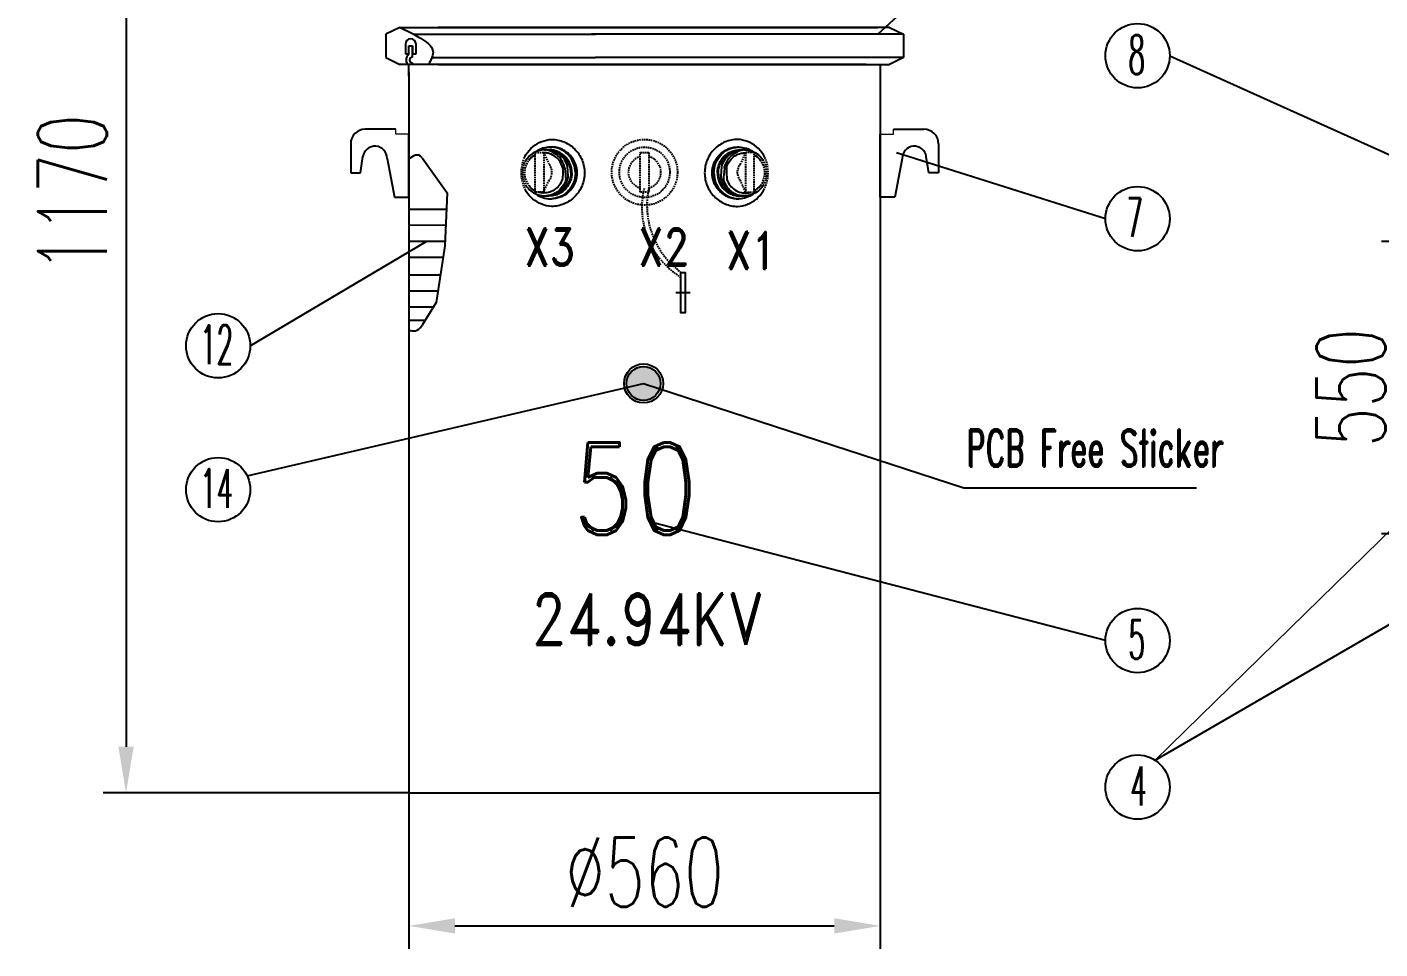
# Model space of a CAD drawing. Extents: x 4438 to 384502, y -178203 to -21188.
# Drawn here: x 377758 to 378640, y -176575 to -175974 of the extents above; entities that cross this region are included whole.
import ezdxf

# ---------------------------------------------------------------- set-up
doc = ezdxf.new("R2010")
doc.units = 0
doc.header["$LTSCALE"] = 8
doc.header["$MEASUREMENT"] = 0
doc.linetypes.add('HIDDEN', pattern=[0.375, 0.25, -0.125])
doc.layers.get('0').update_dxf_attribs({"linetype": 'CONTINUOUS'})
doc.layers.get('DEFPOINTS').update_dxf_attribs({"linetype": 'CONTINUOUS'})
doc.layers.add('PL', color=5, linetype='CONTINUOUS')
doc.layers.add('细', color=7, linetype='CONTINUOUS', lineweight=20)
doc.styles.add('DFT', font='simplex', dxfattribs={"width": 0.67, "bigfont": 'dft'})
doc.styles.get("Standard").update_dxf_attribs({"font": 'txt.shx', "width": 0.5, "bigfont": 'intecad.shx'})
doc.styles.add('数字与字母', font='romand.shx', dxfattribs={"width": 0.8, "bigfont": 'hztxt.shx'})
doc.dimstyles.new('INTE$0', dxfattribs={"dimscale": 5, "dimtxt": 4, "dimasz": 3, "dimexe": 3, "dimexo": 0, "dimgap": 1, "dimtad": 1, "dimdec": 3, "dimdsep": 46, "dimtxsty": 'DFT', "dimcen": 0, "dimclrd": 3, "dimclre": 3, "dimclrt": 6, "dimadec": 0, "dimazin": 0, "dimtfac": 1, "dimtdec": 3, "dimtix": 1, "dimtmove": 1, "dimatfit": 0, "dimfxl": 1, "dimtolj": 1, "dimtzin": 0, "dimarcsym": 0})

# ---------------------------------------------------------------- blocks, each defined once
blk = doc.blocks.new('*D8')
at = {"color": 3, "lineweight": -2, "transparency": 16777216}
for p, q in [((378695.28, -176113.8), (378641.39, -176113.8)), ((378656.39, -176143.8), (378656.39, -176274.24)), ((378695.28, -176304.24), (378641.39, -176304.24))]:
    blk.add_line(p, q, dxfattribs=at)
at = {"color": 3, "transparency": 16777216}
for points in [[(378651.39, -176143.8), (378661.39, -176143.8), (378656.39, -176113.8)], [(378651.39, -176274.24), (378661.39, -176274.24), (378656.39, -176304.24)]]:
    blk.add_solid(points, dxfattribs=at)
at = {"layer": 'DEFPOINTS', "color": 0, "transparency": 16777216}
for p in [(378695.28, -176113.8), (378656.39, -176304.24), (378695.28, -176304.24)]:
    blk.add_point(p, dxfattribs=at)
at = {"color": 6, "transparency": 16777216, "insert": (378621.39, -176209.02), "char_height": 45, "attachment_point": 5, "rotation": 90, "style": 'DFT'}
blk.add_mtext('\\A1;550', dxfattribs=at)
blk = doc.blocks.new('*D9')
at = {"color": 3, "lineweight": -2, "transparency": 16777216}
for p, q in [((378007.26, -176472.99), (378007.26, -176574.73)), ((378314.57, -176472.99), (378314.57, -176574.73)), ((378037.26, -176559.73), (378284.57, -176559.73))]:
    blk.add_line(p, q, dxfattribs=at)
at = {"color": 3, "transparency": 16777216}
for points in [[(378037.26, -176554.73), (378037.26, -176564.73), (378007.26, -176559.73)], [(378284.57, -176554.73), (378284.57, -176564.73), (378314.57, -176559.73)]]:
    blk.add_solid(points, dxfattribs=at)
at = {"layer": 'DEFPOINTS', "color": 0, "transparency": 16777216}
for p in [(378007.26, -176472.99), (378314.57, -176472.99), (378314.57, -176559.73)]:
    blk.add_point(p, dxfattribs=at)
at = {"color": 6, "transparency": 16777216, "insert": (378160.92, -176524.73), "char_height": 45, "attachment_point": 5, "style": 'DFT'}
blk.add_mtext('\\A1;%%C560', dxfattribs=at)
blk = doc.blocks.new('*D10')
at = {"color": 3, "lineweight": -2, "transparency": 16777216}
for p, q in [((378056.28, -175692.21), (377807.82, -175692.21)), ((377822.82, -175722.21), (377822.82, -176442.99)), ((378007.26, -176472.99), (377807.82, -176472.99))]:
    blk.add_line(p, q, dxfattribs=at)
at = {"color": 3, "transparency": 16777216}
for points in [[(377817.82, -175722.21), (377827.82, -175722.21), (377822.82, -175692.21)], [(377817.82, -176442.99), (377827.82, -176442.99), (377822.82, -176472.99)]]:
    blk.add_solid(points, dxfattribs=at)
at = {"layer": 'DEFPOINTS', "color": 0, "transparency": 16777216}
for p in [(378056.28, -175692.21), (377822.82, -176472.99), (378007.26, -176472.99)]:
    blk.add_point(p, dxfattribs=at)
at = {"color": 6, "transparency": 16777216, "insert": (377787.82, -176082.6), "char_height": 45, "attachment_point": 5, "rotation": 90, "style": 'DFT'}
blk.add_mtext('\\A1;1170', dxfattribs=at)

msp = doc.modelspace()

# ---------------------------------------------------------------- hatches: boundary and pattern name
at = {"layer": 'PL', "ltscale": 0.5}
msp.add_hatch(color=7, dxfattribs=at).paths.add_polyline_path([(378171.284, -176206.329, 1), (378149.189, -176206.329, 1)])

# ---------------------------------------------------------------- linework, layer by layer
at = {"color": 1}
for p, q in [((378461.365, -175841.772), (378313.042, -175978.889)), ((378503.253, -175992.821), (378695.285, -176079.456)), ((378461.365, -176099.006), (378325.125, -176056.164)), ((377903.819, -176181.805), (378019.037, -176113.582)), ((377901.825, -176266.619), (378160.236, -176206.329)), ((378160.236, -176206.329), (378369.118, -176274.434)), ((378369.118, -176274.434), (378520.663, -176274.434)), ((378461.365, -176373.849), (378166.698, -176297.066)), ((378493.686, -176451.751), (378747.306, -176305.027))]:
    msp.add_line(p, q, dxfattribs=at)
for centre in [(378482.309, -175992.821), (378482.309, -176099.006), (377882.874, -176181.805), (377882.874, -176275.537), (378482.309, -176373.849), (378482.309, -176469.336)]:
    msp.add_circle(centre, 20.944, dxfattribs=at)
at = {"color": 7, "linetype": 'HIDDEN', "ltscale": 0.5}
for centre, radius, start, end in [((378212.2, -176091.789), 53.079, 166.336338, 238.559142), ((378212.2, -176091.789), 53.079, 166.336338, 238.559142), ((378216.871, -176090.15), 54.425, 168.181309, 233.194878), ((378216.871, -176090.15), 54.425, 168.181309, 233.194878)]:
    msp.add_arc(centre, radius, start, end, dxfattribs=at)
at = {"layer": 'PL', "color": 7, "ltscale": 0.5}
for p, q in [((378001.23, -175974.369), (377992.191, -175978.889)), ((377992.191, -175978.889), (377992.191, -175993.953)), ((378001.23, -175974.369), (378295.555, -175974.369)), ((378010.487, -175978.889), (378128.826, -175978.889)), ((378320.6, -175974.369), (378026.276, -175974.369)), ((378329.639, -175978.889), (378126.394, -175978.889)), ((378313.042, -175978.889), (378194.403, -175978.889)), ((378294.73, -175974.369), (378313.042, -175974.369)), ((378320.6, -175974.369), (378329.639, -175978.889)), ((378329.639, -175978.889), (378329.639, -175993.953)), ((378004.942, -175985.287), (378004.942, -175991.535)), ((378007.256, -175992.099), (378007.256, -175986.421)), ((378007.256, -175991.535), (378007.256, -175986.444)), ((378007.256, -175986.444), (378009.57, -175986.444)), ((378007.256, -175986.444), (378009.57, -175986.444)), ((378009.57, -175993.722), (378009.57, -175986.421)), ((378009.57, -175986.444), (378009.57, -175991.535)), ((378011.884, -175991.535), (378011.884, -175985.287)), ((377992.191, -175993.953), (378001.23, -175998.473)), ((378295.555, -175998.473), (378001.23, -175998.473)), ((378004.942, -175991.535), (378007.256, -175991.535)), ((378009.57, -175991.535), (378011.884, -175991.535)), ((378009.57, -175998.473), (378009.57, -175997.53)), ((378022.258, -175993.953), (378128.826, -175993.953)), ((378026.276, -175998.473), (378320.6, -175998.473)), ((378329.639, -175993.953), (378128.826, -175993.953)), ((378310.574, -175993.953), (378197.048, -175993.953)), ((378305.341, -175998.473), (378294.73, -175998.473)), ((378314.574, -175998.473), (378314.574, -176472.988)), ((378329.639, -175993.953), (378320.6, -175998.473)), ((378007.256, -176006.121), (378007.256, -175999.153)), ((378007.256, -176003.676), (378007.256, -176472.988)), ((377998.662, -176040.724), (377978.784, -176040.724)), ((378323.169, -176040.724), (378343.047, -176040.724)), ((377969.293, -176050.215), (377969.293, -176069.196)), ((378007.256, -176085.014), (378007.256, -176043.888)), ((378314.574, -176085.014), (378314.574, -176043.888)), ((378352.537, -176050.215), (378352.537, -176069.196)), ((377975.62, -176069.196), (377977.297, -176058.483)), ((377993.02, -176059.706), (377997.765, -176085.014)), ((378328.811, -176059.706), (378324.065, -176085.014)), ((378346.21, -176069.196), (378344.533, -176058.483)), ((377969.293, -176069.196), (377975.62, -176069.196)), ((378352.537, -176069.196), (378346.21, -176069.196)), ((377997.765, -176085.014), (378007.256, -176085.014)), ((378324.065, -176085.014), (378314.574, -176085.014)), ((378007.256, -176092.78), (378031.734, -176092.857)), ((378007.256, -176103.072), (378031.28, -176103.147)), ((378007.256, -176113.563), (378030.818, -176113.602)), ((378007.256, -176123.987), (378029.571, -176124.057)), ((378007.256, -176135.483), (378027.834, -176135.548)), ((378187.317, -176133.975), (378187.317, -176160.355)), ((378007.256, -176145.974), (378026.253, -176146.005)), ((378181.303, -176147.165), (378190.528, -176147.165)), ((378007.256, -176150.399), (378007.256, -176180.529)), ((378007.256, -176156.399), (378023.343, -176156.449)), ((378007.256, -176165.094), (378017.951, -176165.128)), ((378007.256, -176472.988), (378314.574, -176472.988))]:
    msp.add_line(p, q, dxfattribs=at)
at = {"layer": 'PL', "ltscale": 0.5}
for p, q in [((378082.091, -176059.196), (378082.09, -176059.189)), ((378095.763, -176054.197), (378096.742, -176054.197)), ((378099.478, -176052.325), (378100.447, -176052.325)), ((378222.353, -176052.325), (378221.384, -176052.325)), ((378226.067, -176054.197), (378225.088, -176054.197)), ((378239.739, -176059.196), (378239.74, -176059.189)), ((378164.359, -176061.445), (378163.719, -176061.445)), ((378082.09, -176079.157), (378082.091, -176079.151)), ((378095.763, -176084.149), (378096.742, -176084.149)), ((378099.478, -176086.021), (378100.447, -176086.021)), ((378222.353, -176086.021), (378221.384, -176086.021)), ((378226.067, -176084.149), (378225.088, -176084.149)), ((378239.74, -176079.157), (378239.739, -176079.151))]:
    msp.add_line(p, q, dxfattribs=at)
at = {"layer": 'PL', "linetype": 'HIDDEN', "ltscale": 0.5}
for p, q in [((378095.127, -176055.877), (378098.384, -176063.254)), ((378226.703, -176055.877), (378223.446, -176063.254)), ((378095.127, -176081.665), (378098.384, -176074.289)), ((378226.703, -176081.665), (378223.446, -176074.289))]:
    msp.add_line(p, q, dxfattribs=at)
at = {"layer": 'PL', "color": 7, "ltscale": 0.5, "flags": 128}
msp.add_lwpolyline([(378015.877, -176059.293), (378032.203, -176082.228), (378030.681, -176116.719), (378025.102, -176153.618), (378015.877, -176168.465)], dxfattribs=at)
at = {"layer": 'PL', "linetype": 'HIDDEN', "ltscale": 0.5}
for points in [[(378089.52, -176055.877), (378095.127, -176055.877), (378095.127, -176081.665), (378089.52, -176081.665)], [(378232.311, -176055.877), (378226.703, -176055.877), (378226.703, -176081.665), (378232.311, -176081.665)]]:
    msp.add_lwpolyline(points, close=True, dxfattribs=at)
at = {"layer": 'PL', "color": 5, "linetype": 'HIDDEN', "ltscale": 0.5}
msp.add_lwpolyline([(378158.112, -176055.877), (378163.719, -176055.877), (378163.719, -176081.665), (378158.112, -176081.665)], close=True, dxfattribs=at)
at = {"layer": 'PL', "color": 7, "ltscale": 0.5}
msp.add_lwpolyline([(378184.514, -176133.975), (378187.317, -176133.975), (378187.317, -176160.355), (378184.514, -176160.355)], close=True, dxfattribs=at)
at = {"layer": 'PL', "color": 5, "linetype": 'HIDDEN', "ltscale": 0.5}
for radius in [21.416, 16.416]:
    msp.add_circle((378160.915, -176068.771), radius, dxfattribs=at)
at = {"layer": 'PL', "color": 7, "ltscale": 0.5}
for radius in [12.721, 11.047]:
    msp.add_circle((378160.236, -176206.329), radius, dxfattribs=at)
for centre, radius, start, end in [((378008.413, -175985.287), 3.471, 0, 180), ((378009.57, -175995.626), 4.218, 123.269062, 236.730938), ((378009.57, -175995.626), 1.904, 90, 270), ((377978.784, -176050.215), 9.491, 90, 180), ((378343.047, -176050.215), 9.491, 0, 90), ((377985.111, -176059.706), 7.909, 0, 171.104205), ((378336.719, -176059.706), 7.909, 8.895795, 180)]:
    msp.add_arc(centre, radius, start, end, dxfattribs=at)
at = {"layer": 'PL', "linetype": 'HIDDEN', "ltscale": 0.5}
for centre, radius, start, end in [((378104.835, -176069.014), 24.407, 156.26427, 207.53399), ((378096.372, -176069.176), 15.172, 120.072308, 212.312326), ((378095.845, -176069.173), 13.273, 118.456982, 217.673716), ((378225.986, -176069.173), 13.273, 322.326284, 61.543018), ((378225.458, -176069.176), 15.172, 327.687674, 59.927692), ((378216.995, -176069.014), 24.407, 332.46601, 23.73573), ((378092.324, -176068.771), 8.196, 317.686277, 42.313723), ((378229.507, -176068.771), 8.196, 137.686277, 222.313723)]:
    msp.add_arc(centre, radius, start, end, dxfattribs=at)
at = {"layer": 'PL', "ltscale": 0.5}
for centre, radius, start, end in [((378095.763, -176068.179), 13.982, 85.988788, 89.999991), ((378094.327, -176068.839), 14.761, 41.722777, 82.429435), ((378095.764, -176068.155), 13.958, 85.56371, 85.987581), ((378096.742, -176068.183), 13.986, 83.663211, 89.998126), ((378096.737, -176068.218), 14.021, 78.885493, 83.658125), ((378096.733, -176068.234), 14.037, 75.090543, 78.884328), ((378099.477, -176068.048), 15.722, 86.475762, 89.998742), ((378096.712, -176068.311), 14.117, 69.986432, 75.087098), ((378096.698, -176068.349), 14.158, 66.619477, 69.986326), ((378096.653, -176068.45), 14.268, 60.955056, 66.614229), ((378096.624, -176068.502), 14.328, 58.240784, 60.95647), ((378096.55, -176068.619), 14.466, 51.759719, 58.232547), ((378096.508, -176068.673), 14.535, 49.945559, 51.762889), ((378096.403, -176068.793), 14.694, 42.335881, 49.932942), ((378225.428, -176068.793), 14.694, 130.067058, 137.664119), ((378225.323, -176068.673), 14.535, 128.237111, 130.054441), ((378225.281, -176068.619), 14.466, 121.767453, 128.240281), ((378227.504, -176068.839), 14.761, 97.570565, 138.277223), ((378225.206, -176068.502), 14.328, 119.04353, 121.759216), ((378225.178, -176068.45), 14.268, 113.385771, 119.044944), ((378225.132, -176068.349), 14.158, 110.013674, 113.380523), ((378225.118, -176068.311), 14.117, 104.912902, 110.013568), ((378222.353, -176068.048), 15.722, 90.001258, 93.524238), ((378225.097, -176068.234), 14.037, 101.115672, 104.909457), ((378225.094, -176068.218), 14.021, 96.341875, 101.114507), ((378225.089, -176068.183), 13.986, 90.001874, 96.336789), ((378226.066, -176068.155), 13.958, 94.012419, 94.43629), ((378226.067, -176068.179), 13.982, 90.000009, 94.011212), ((378095.763, -176070.168), 13.982, 270.000009, 274.011212), ((378095.764, -176070.191), 13.958, 274.012419, 274.43629), ((378096.742, -176070.164), 13.986, 270.001871, 276.335147), ((378096.737, -176070.129), 14.021, 276.340234, 281.113839), ((378096.733, -176070.113), 14.037, 281.115002, 284.907784), ((378099.477, -176070.299), 15.722, 270.001258, 273.524238), ((378096.712, -176070.036), 14.117, 284.911232, 290.01233), ((378096.698, -176069.998), 14.158, 290.012435, 293.379248), ((378096.653, -176069.897), 14.268, 293.384499, 299.043722), ((378096.624, -176069.845), 14.328, 299.042308, 301.758591), ((378096.55, -176069.728), 14.466, 301.766827, 308.239144), ((378096.508, -176069.674), 14.535, 308.235975, 310.054511), ((378096.403, -176069.554), 14.694, 310.067121, 317.662069), ((378225.428, -176069.554), 14.694, 222.337931, 229.932879), ((378225.323, -176069.674), 14.535, 229.945489, 231.764025), ((378225.281, -176069.728), 14.466, 231.760856, 238.233173), ((378225.206, -176069.845), 14.328, 238.241409, 240.957692), ((378225.178, -176069.897), 14.268, 240.956278, 246.615501), ((378225.132, -176069.998), 14.158, 246.620752, 249.987565), ((378225.118, -176070.036), 14.117, 249.98767, 255.088768), ((378222.353, -176070.299), 15.722, 266.475762, 269.998742), ((378225.097, -176070.113), 14.037, 255.092216, 258.884998), ((378225.094, -176070.129), 14.021, 258.886161, 263.659766), ((378225.089, -176070.164), 13.986, 263.664853, 269.998129), ((378226.066, -176070.191), 13.958, 265.56371, 265.987581), ((378226.067, -176070.168), 13.982, 265.988788, 269.999991)]:
    msp.add_arc(centre, radius, start, end, dxfattribs=at)
at = {"layer": 'PL', "color": 5, "linetype": 'HIDDEN', "ltscale": 0.5}
for start, end in [(105.299073, 254.700927), (285.299073, 74.700927)]:
    msp.add_arc((378160.915, -176068.771), 10.625, start, end, dxfattribs=at)
at = {"layer": 'PL', "color": 7, "ltscale": 0.5}
msp.add_spline([(378001.23, -175974.369), (378014.716, -175981.304), (378022.871, -175989.664), (378020.117, -175998.473)], degree=3, dxfattribs=at)
at = {"layer": 'PL', "ltscale": 0.5}
for points, knots in [([(378082.493, -176059.189), (378082.823, -176058.524), (378084.296, -176055.894), (378087.786, -176051.892), (378093.644, -176048.409), (378098.085, -176047.46), (378100.298, -176047.356)], [0.1713312, 0.1713312, 0.1713312, 0.1713312, 0.25361004, 0.50477744, 0.75329172, 1, 1, 1, 1]), ([(378100.285, -176047.333), (378103.054, -176047.333), (378108.691, -176048.502), (378115.81, -176053.36), (378120.64, -176060.591), (378121.782, -176066.33), (378121.782, -176069.173)], [0, 0, 0, 0, 0.2459609, 0.4956412, 0.7474481, 1, 1, 1, 1]), ([(378221.545, -176047.333), (378218.777, -176047.333), (378213.14, -176048.502), (378206.02, -176053.36), (378201.191, -176060.591), (378200.049, -176066.33), (378200.049, -176069.173)], [0, 0, 0, 0, 0.2459609, 0.4956412, 0.7474481, 1, 1, 1, 1]), ([(378239.338, -176059.189), (378239.008, -176058.524), (378237.534, -176055.894), (378234.044, -176051.892), (378228.186, -176048.409), (378223.745, -176047.46), (378221.532, -176047.356)], [0.1713312, 0.1713312, 0.1713312, 0.1713312, 0.25361004, 0.50477744, 0.75329172, 1, 1, 1, 1]), ([(378095.763, -176054.197), (378094.33, -176054.197), (378091.439, -176054.643), (378087.505, -176056.584), (378084.982, -176058.971), (378083.835, -176060.606), (378083.55, -176061.061)], [0, 0, 0, 0, 0.24782256, 0.49672452, 0.74741621, 0.83991315, 0.83991315, 0.83991315, 0.83991315]), ([(378089.52, -176057.504), (378088.319, -176058.139), (378086.833, -176059.268), (378085.633, -176060.675), (378085.339, -176061.061)], [0.75639103, 0.75639103, 0.75639103, 0.75639103, 0.87393683, 0.91589559, 0.91589559, 0.91589559, 0.91589559]), ([(378099.478, -176052.325), (378097.821, -176052.325), (378094.479, -176052.854), (378091.468, -176054.391), (378090.117, -176055.364)], [0, 0, 0, 0, 0.4988158, 1, 1, 1, 1]), ([(378107.571, -176066.053), (378107.474, -176065.643), (378106.955, -176063.828), (378105.368, -176060.853), (378102.139, -176057.863), (378098.56, -176056.333), (378096.17, -176056.065), (378095.212, -176056.07)], [0.09088188, 0.09088188, 0.09088188, 0.09088188, 0.12735836, 0.2538312, 0.37890638, 0.50267986, 0.58548936, 0.58548936, 0.58548936, 0.58548936]), ([(378110.932, -176072.295), (378110.993, -176071.981), (378110.799, -176065.332), (378110.237, -176063.418), (378108.893, -176060.814), (378107.081, -176058.529), (378104.869, -176056.651), (378102.343, -176055.253), (378099.599, -176054.392), (378097.692, -176054.197), (378096.742, -176054.197)], [0.12194374, 0.12194374, 0.12194374, 0.12194374, 0.12677734, 0.25327819, 0.37928554, 0.50464105, 0.62929002, 0.75328513, 0.876775, 1, 1, 1, 1]), ([(378113.459, -176069.173), (378113.459, -176068.14), (378113.251, -176066.071), (378112.331, -176063.103), (378110.839, -176060.391), (378108.839, -176058.055), (378106.416, -176056.194), (378103.672, -176054.889), (378100.728, -176054.197), (378098.712, -176054.165), (378097.718, -176054.256)], [0, 0, 0, 0, 0.1272333, 0.2541042, 0.3803285, 0.5057114, 0.6302036, 0.7539071, 0.8770607, 1, 1, 1, 1]), ([(378115.752, -176069.173), (378115.752, -176067.067), (378114.979, -176062.832), (378112.174, -176058.261), (378109.08, -176055.447), (378106.417, -176053.823), (378103.507, -176052.746), (378101.466, -176052.418), (378100.444, -176052.355)], [0, 0, 0, 0, 0.2532512, 0.5043432, 0.6292554, 0.7533897, 0.8768919, 1, 1, 1, 1]), ([(378116.721, -176069.173), (378116.721, -176068.073), (378116.511, -176065.869), (378115.581, -176062.692), (378114.071, -176059.761), (378112.036, -176057.191), (378109.555, -176055.08), (378106.722, -176053.511), (378103.647, -176052.543), (378101.51, -176052.325), (378100.447, -176052.325)], [0, 0, 0, 0, 0.1271196, 0.2539133, 0.3801207, 0.505552, 0.6301381, 0.7539382, 0.8771334, 1, 1, 1, 1]), ([(378112.856, -176069.173), (378112.856, -176067.534), (378112.307, -176064.24), (378109.919, -176059.883), (378106.246, -176056.604), (378103.194, -176055.397), (378101.632, -176055.084)], [0, 0, 0, 0, 0.2534523, 0.5050708, 0.7538289, 1, 1, 1, 1]), ([(378108.862, -176066.053), (378108.699, -176065.26), (378107.961, -176062.698), (378106.564, -176060.383), (378105.344, -176059.015)], [0.28347025, 0.28347025, 0.28347025, 0.28347025, 0.50208843, 1, 1, 1, 1]), ([(378116.925, -176069.173), (378116.925, -176067.175), (378116.205, -176063.161), (378114.099, -176059.664), (378112.782, -176058.183)], [0, 0, 0, 0, 0.5020825, 1, 1, 1, 1]), ([(378204.905, -176069.173), (378204.905, -176067.175), (378205.626, -176063.161), (378207.732, -176059.664), (378209.049, -176058.183)], [0, 0, 0, 0, 0.5020825, 1, 1, 1, 1]), ([(378205.11, -176069.173), (378205.11, -176068.073), (378205.319, -176065.869), (378206.249, -176062.692), (378207.76, -176059.761), (378209.795, -176057.191), (378212.276, -176055.08), (378215.109, -176053.511), (378218.183, -176052.543), (378220.32, -176052.325), (378221.384, -176052.325)], [0, 0, 0, 0, 0.1271196, 0.2539133, 0.3801207, 0.505552, 0.6301381, 0.7539382, 0.8771334, 1, 1, 1, 1]), ([(378206.079, -176069.173), (378206.079, -176067.067), (378206.852, -176062.832), (378209.657, -176058.261), (378212.75, -176055.447), (378215.414, -176053.823), (378218.324, -176052.746), (378220.365, -176052.418), (378221.387, -176052.355)], [0, 0, 0, 0, 0.2532512, 0.5043432, 0.6292554, 0.7533897, 0.8768919, 1, 1, 1, 1]), ([(378208.372, -176069.173), (378208.372, -176068.14), (378208.579, -176066.071), (378209.5, -176063.103), (378210.992, -176060.391), (378212.992, -176058.055), (378215.415, -176056.194), (378218.158, -176054.889), (378221.102, -176054.197), (378223.119, -176054.165), (378224.113, -176054.256)], [0, 0, 0, 0, 0.1272333, 0.2541042, 0.3803285, 0.5057114, 0.6302036, 0.7539071, 0.8770607, 1, 1, 1, 1]), ([(378208.974, -176069.173), (378208.974, -176067.534), (378209.524, -176064.24), (378211.912, -176059.883), (378215.585, -176056.604), (378218.637, -176055.397), (378220.199, -176055.084)], [0, 0, 0, 0, 0.2534523, 0.5050708, 0.7538289, 1, 1, 1, 1]), ([(378210.899, -176072.295), (378210.837, -176071.981), (378211.032, -176065.332), (378211.593, -176063.418), (378212.938, -176060.814), (378214.75, -176058.529), (378216.961, -176056.651), (378219.488, -176055.253), (378222.231, -176054.392), (378224.138, -176054.197), (378225.088, -176054.197)], [0.12194374, 0.12194374, 0.12194374, 0.12194374, 0.12677734, 0.25327819, 0.37928554, 0.50464105, 0.62929002, 0.75328513, 0.876775, 1, 1, 1, 1]), ([(378212.968, -176066.053), (378213.131, -176065.26), (378213.87, -176062.698), (378215.267, -176060.383), (378216.487, -176059.015)], [0.28347025, 0.28347025, 0.28347025, 0.28347025, 0.50208843, 1, 1, 1, 1]), ([(378214.259, -176066.053), (378214.356, -176065.643), (378214.876, -176063.828), (378216.463, -176060.853), (378219.692, -176057.863), (378223.271, -176056.333), (378225.661, -176056.065), (378226.618, -176056.07)], [0.09088188, 0.09088188, 0.09088188, 0.09088188, 0.12735836, 0.2538312, 0.37890638, 0.50267986, 0.58548936, 0.58548936, 0.58548936, 0.58548936]), ([(378222.353, -176052.325), (378224.009, -176052.325), (378227.351, -176052.854), (378230.363, -176054.391), (378231.713, -176055.364)], [0, 0, 0, 0, 0.4988158, 1, 1, 1, 1]), ([(378226.067, -176054.197), (378227.501, -176054.197), (378230.392, -176054.643), (378234.325, -176056.584), (378236.849, -176058.971), (378237.996, -176060.606), (378238.28, -176061.061)], [0, 0, 0, 0, 0.24782256, 0.49672452, 0.74741621, 0.83991315, 0.83991315, 0.83991315, 0.83991315]), ([(378232.311, -176057.504), (378233.511, -176058.139), (378234.998, -176059.268), (378236.198, -176060.675), (378236.492, -176061.061)], [0.75639103, 0.75639103, 0.75639103, 0.75639103, 0.87393683, 0.91589559, 0.91589559, 0.91589559, 0.91589559]), ([(378107.571, -176066.053), (378107.474, -176072.704), (378106.955, -176074.519), (378105.368, -176077.494), (378102.139, -176080.484), (378098.125, -176082.2), (378094.412, -176082.405), (378092.224, -176081.917), (378091.457, -176081.665)], [0.09088188, 0.09088188, 0.09088188, 0.09088188, 0.12735836, 0.2538312, 0.37890638, 0.50267986, 0.62582776, 0.69562282, 0.69562282, 0.69562282, 0.69562282]), ([(378108.862, -176066.053), (378109.746, -176073.093), (378109.003, -176075.667), (378107.112, -176078.788), (378104.41, -176081.288), (378102.082, -176082.742), (378099.534, -176083.723), (378097.743, -176084.038), (378096.844, -176084.108)], [0.14246378, 0.14246378, 0.14246378, 0.14246378, 0.2532215, 0.50432367, 0.62924453, 0.75339094, 0.87690011, 1, 1, 1, 1]), ([(378113.459, -176069.173), (378113.459, -176070.207), (378113.251, -176072.276), (378112.331, -176075.244), (378110.839, -176077.955), (378108.839, -176080.292), (378106.416, -176082.153), (378103.672, -176083.458), (378100.728, -176084.15), (378098.712, -176084.182), (378097.718, -176084.091)], [0, 0, 0, 0, 0.1272333, 0.2541042, 0.3803285, 0.5057114, 0.6302036, 0.7539071, 0.8770607, 1, 1, 1, 1]), ([(378121.782, -176069.173), (378121.782, -176072.016), (378120.64, -176077.756), (378115.81, -176084.987), (378108.691, -176089.845), (378103.054, -176091.013), (378100.285, -176091.013)], [0, 0, 0, 0, 0.2525519, 0.5043588, 0.7540391, 1, 1, 1, 1]), ([(378115.752, -176069.173), (378115.752, -176071.28), (378114.979, -176075.515), (378112.174, -176080.086), (378109.08, -176082.9), (378106.417, -176084.524), (378103.507, -176085.601), (378101.466, -176085.929), (378100.444, -176085.992)], [0, 0, 0, 0, 0.2532512, 0.5043432, 0.6292554, 0.7533897, 0.8768919, 1, 1, 1, 1]), ([(378116.721, -176069.173), (378116.721, -176070.274), (378116.511, -176072.478), (378115.581, -176075.655), (378114.071, -176078.585), (378112.036, -176081.156), (378109.555, -176083.267), (378106.722, -176084.836), (378103.647, -176085.804), (378101.51, -176086.021), (378100.447, -176086.021)], [0, 0, 0, 0, 0.1271196, 0.2539133, 0.3801207, 0.505552, 0.6301381, 0.7539382, 0.8771334, 1, 1, 1, 1]), ([(378112.856, -176069.173), (378112.856, -176070.813), (378112.307, -176074.107), (378109.919, -176078.464), (378106.246, -176081.743), (378103.194, -176082.95), (378101.632, -176083.263)], [0, 0, 0, 0, 0.2534523, 0.5050708, 0.7538289, 1, 1, 1, 1]), ([(378112.782, -176080.164), (378114.099, -176078.683), (378116.205, -176075.186), (378116.925, -176071.172), (378116.925, -176069.173)], [0, 0, 0, 0, 0.4979175, 1, 1, 1, 1]), ([(378200.049, -176069.173), (378200.049, -176072.016), (378201.191, -176077.756), (378206.02, -176084.987), (378213.14, -176089.845), (378218.777, -176091.013), (378221.545, -176091.013)], [0, 0, 0, 0, 0.2525519, 0.5043588, 0.7540391, 1, 1, 1, 1]), ([(378209.049, -176080.164), (378207.732, -176078.683), (378205.626, -176075.186), (378204.905, -176071.172), (378204.905, -176069.173)], [0, 0, 0, 0, 0.4979175, 1, 1, 1, 1]), ([(378205.11, -176069.173), (378205.11, -176070.274), (378205.319, -176072.478), (378206.249, -176075.655), (378207.76, -176078.585), (378209.795, -176081.156), (378212.276, -176083.267), (378215.109, -176084.836), (378218.183, -176085.804), (378220.32, -176086.021), (378221.384, -176086.021)], [0, 0, 0, 0, 0.1271196, 0.2539133, 0.3801207, 0.505552, 0.6301381, 0.7539382, 0.8771334, 1, 1, 1, 1]), ([(378206.079, -176069.173), (378206.079, -176071.28), (378206.852, -176075.515), (378209.657, -176080.086), (378212.75, -176082.9), (378215.414, -176084.524), (378218.324, -176085.601), (378220.365, -176085.929), (378221.387, -176085.992)], [0, 0, 0, 0, 0.2532512, 0.5043432, 0.6292554, 0.7533897, 0.8768919, 1, 1, 1, 1]), ([(378208.372, -176069.173), (378208.372, -176070.207), (378208.579, -176072.276), (378209.5, -176075.244), (378210.992, -176077.955), (378212.992, -176080.292), (378215.415, -176082.153), (378218.158, -176083.458), (378221.102, -176084.15), (378223.119, -176084.182), (378224.113, -176084.091)], [0, 0, 0, 0, 0.1272333, 0.2541042, 0.3803285, 0.5057114, 0.6302036, 0.7539071, 0.8770607, 1, 1, 1, 1]), ([(378208.974, -176069.173), (378208.974, -176070.813), (378209.524, -176074.107), (378211.912, -176078.464), (378215.585, -176081.743), (378218.637, -176082.95), (378220.199, -176083.263)], [0, 0, 0, 0, 0.2534523, 0.5050708, 0.7538289, 1, 1, 1, 1]), ([(378212.968, -176066.053), (378212.085, -176073.093), (378212.828, -176075.667), (378214.719, -176078.788), (378217.42, -176081.288), (378219.748, -176082.742), (378222.296, -176083.723), (378224.088, -176084.038), (378224.986, -176084.108)], [0.14246378, 0.14246378, 0.14246378, 0.14246378, 0.2532215, 0.50432367, 0.62924453, 0.75339094, 0.87690011, 1, 1, 1, 1]), ([(378214.259, -176066.053), (378214.356, -176072.704), (378214.876, -176074.519), (378216.463, -176077.494), (378219.692, -176080.484), (378223.706, -176082.2), (378227.419, -176082.405), (378229.606, -176081.917), (378230.373, -176081.665)], [0.09088188, 0.09088188, 0.09088188, 0.09088188, 0.12735836, 0.2538312, 0.37890638, 0.50267986, 0.62582776, 0.69562282, 0.69562282, 0.69562282, 0.69562282]), ([(378083.55, -176077.285), (378083.835, -176077.741), (378084.982, -176079.376), (378087.505, -176081.763), (378091.439, -176083.704), (378094.33, -176084.149), (378095.763, -176084.149)], [0.16008608, 0.16008608, 0.16008608, 0.16008608, 0.25258375, 0.50327533, 0.75217727, 1, 1, 1, 1]), ([(378089.52, -176080.843), (378088.319, -176080.208), (378086.833, -176079.079), (378085.633, -176077.672), (378085.339, -176077.285)], [0.75639103, 0.75639103, 0.75639103, 0.75639103, 0.87393683, 0.91589559, 0.91589559, 0.91589559, 0.91589559]), ([(378096.742, -176084.149), (378097.692, -176084.149), (378099.599, -176083.955), (378102.343, -176083.094), (378104.869, -176081.696), (378107.081, -176079.818), (378108.893, -176077.533), (378110.237, -176074.929), (378110.799, -176073.015), (378110.987, -176072.018), (378110.993, -176071.981)], [0, 0, 0, 0, 0.12322495, 0.24671481, 0.37070995, 0.49535895, 0.62071451, 0.74672187, 0.87322272, 0.87805626, 0.87805626, 0.87805626, 0.87805626]), ([(378225.088, -176084.149), (378224.138, -176084.149), (378222.231, -176083.955), (378219.488, -176083.094), (378216.961, -176081.696), (378214.75, -176079.818), (378212.938, -176077.533), (378211.593, -176074.929), (378211.032, -176073.015), (378210.844, -176072.018), (378210.837, -176071.981)], [0, 0, 0, 0, 0.12322495, 0.24671481, 0.37070995, 0.49535895, 0.62071451, 0.74672187, 0.87322272, 0.87805626, 0.87805626, 0.87805626, 0.87805626]), ([(378238.28, -176077.285), (378237.996, -176077.741), (378236.849, -176079.376), (378234.325, -176081.763), (378230.392, -176083.704), (378227.501, -176084.149), (378226.067, -176084.149)], [0.16008608, 0.16008608, 0.16008608, 0.16008608, 0.25258375, 0.50327533, 0.75217727, 1, 1, 1, 1]), ([(378232.311, -176080.843), (378233.511, -176080.208), (378234.998, -176079.079), (378236.198, -176077.672), (378236.492, -176077.285)], [0.75639103, 0.75639103, 0.75639103, 0.75639103, 0.87393683, 0.91589559, 0.91589559, 0.91589559, 0.91589559]), ([(378100.298, -176090.991), (378098.085, -176090.887), (378093.644, -176089.938), (378087.786, -176086.455), (378084.296, -176082.453), (378083.193, -176080.297), (378083.193, -176080.297)], [0, 0, 0, 0, 0.24670828, 0.49522256, 0.74638996, 0.8286688, 0.8286688, 0.8286688, 0.8286688]), ([(378090.117, -176082.982), (378091.467, -176083.956), (378094.479, -176085.493), (378097.821, -176086.021), (378099.478, -176086.021)], [0, 0, 0, 0, 0.5011841, 1, 1, 1, 1]), ([(378221.532, -176090.991), (378223.745, -176090.887), (378228.186, -176089.938), (378234.044, -176086.455), (378237.534, -176082.453), (378238.638, -176080.297), (378238.638, -176080.297)], [0, 0, 0, 0, 0.24670828, 0.49522256, 0.74638996, 0.8286688, 0.8286688, 0.8286688, 0.8286688]), ([(378231.713, -176082.982), (378230.363, -176083.956), (378227.351, -176085.493), (378224.009, -176086.021), (378222.353, -176086.021)], [0, 0, 0, 0, 0.5011841, 1, 1, 1, 1])]:
    msp.add_open_spline(points, degree=3, knots=knots, dxfattribs=at)
at = {"layer": 'PL', "color": 7, "ltscale": 0.5}
for points in [[(378015.877, -176059.293), (378012.987, -176055.902), (378010.098, -176058.067), (378007.256, -176060.257)], [(378007.256, -176171.512), (378010.051, -176172.403), (378012.937, -176173.136), (378015.877, -176168.465)]]:
    msp.add_open_spline(points, degree=3, dxfattribs=at)
at = {"layer": '细', "color": 1}
msp.add_line((378493.686, -176451.751), (378869.022, -176084.876), dxfattribs=at)
for points in [[(378007.256, -176040.724), (378007.256, -176043.888), (377998.662, -176043.888), (377998.662, -176040.724)], [(378314.574, -176040.724), (378314.574, -176043.888), (378323.169, -176043.888), (378323.169, -176040.724)]]:
    msp.add_lwpolyline(points, dxfattribs=at)

# ---------------------------------------------------------------- texts
at = {"color": 3, "linetype": 'Continuous', "width": 20.24686, "attachment_point": 3, "line_spacing_factor": 0.9}
for s, insert, char_height in [('8', (378487.209, -175979.439), 25.309), ('7', (378485.836, -176085.624), 25.309), ('12', (377892.697, -176168.424), 25.3086), ('14', (377892.697, -176262.155), 25.3086), ('5', (378487.181, -176360.467), 25.309), ('4', (378488.419, -176455.954), 25.309)]:
    msp.add_mtext(s, dxfattribs=dict(at, insert=insert, char_height=char_height))
at = {"layer": 'PL', "color": 7, "ltscale": 0.5, "style": '数字与字母'}
for s, height, width, p in [('X3', 24.1034, 0.8, (378082.576, -176129.557)), ('X3', 24.1034, 0.8, (378082.576, -176129.557)), ('X2', 24.1034, 0.8, (378156.875, -176129.557)), ('X2', 24.1034, 0.8, (378156.875, -176129.557)), ('X1', 24.1034, 0.8, (378214.083, -176131.682)), ('X1', 24.1034, 0.8, (378214.083, -176131.682)), ('PCB Free Sticker', 24.1034, 0.6, (378370.789, -176260.465)), ('50', 60.2585, 0.8, (378113.502, -176304.991)), ('24.94KV', 33.4769, 0.8, (378086.877, -176376.725))]:
    msp.add_text(s, height=height, dxfattribs=dict(at, width=width)).set_placement(p)

# ---------------------------------------------------------------- dimensions: what is measured, and where the dimension line sits
at = {"color": 1}
for base, p1, p2, text, picture, middle in [((377822.823, -176472.988), (378056.278, -175692.211), (378007.256, -176472.988), '1170', '*D10', (377787.823, -176082.599)), ((378656.392, -176304.241), (378695.285, -176113.803), (378695.285, -176304.241), '550', '*D8', (378621.392, -176209.022))]:
    dim = msp.add_linear_dim(base=base, p1=p1, p2=p2, angle=90, text=text, dimstyle='INTE$0', override={"dimtxt": 9, "dimasz": 6, "dimgap": 2.5, "dimdec": 2, "dimtdec": 2}, dxfattribs=at)
    dim.commit()
    dim.dimension.update_dxf_attribs({"geometry": picture, "text_midpoint": middle})
dim = msp.add_linear_dim(base=(378314.574, -176559.728), p1=(378007.256, -176472.988), p2=(378314.574, -176472.988), text='%%C560', dimstyle='INTE$0', override={"dimtxt": 9, "dimasz": 6, "dimgap": 2.5, "dimdec": 2, "dimtdec": 2}, dxfattribs=at)
dim.commit()
dim.dimension.update_dxf_attribs({"geometry": '*D9', "text_midpoint": (378160.915, -176524.728)})

doc.saveas('drawing.dxf')
